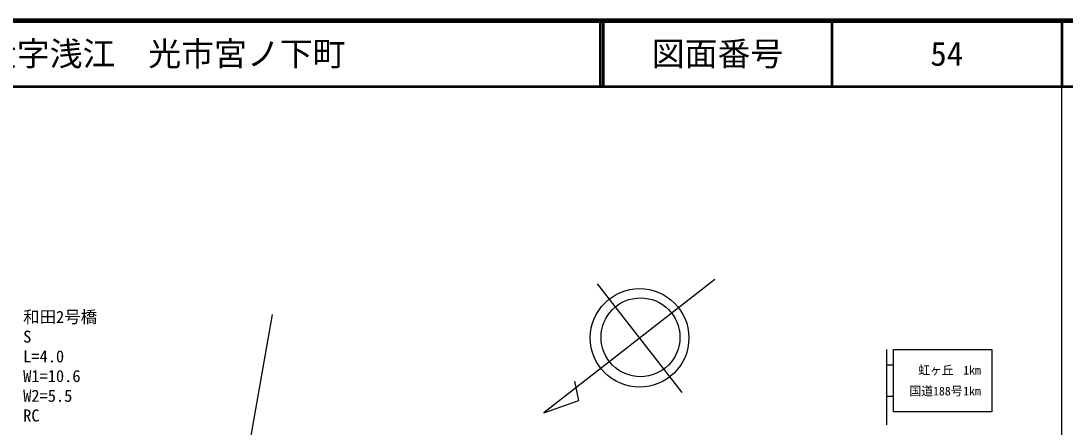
# Model space of a CAD drawing. Units: millimetres at full size, sheet at 1:1000; details may follow other scales. Extents: x 40000 to 680000, y 20000 to 380000.
# Drawn here: x 420640 to 579500, y 318178 to 380000 of the extents above; entities that cross this region are included whole.
import ezdxf
from ezdxf.enums import TextEntityAlignment as Align

# ---------------------------------------------------------------- set-up
doc = ezdxf.new("R2010")
doc.units = ezdxf.units.MM
doc.header["$LTSCALE"] = 1000
for name, color, linetype, lineweight in [('M-BMK-OTRS', 5, 'Continuous', 25), ('M-BMK-SRVR', 3, 'Continuous', 25), ('M-STR-HTXT', 7, 'Continuous', 13), ('M-STR-STRC', 7, 'Continuous', 25), ('M-TTL', 2, 'Continuous', 140), ('M-TTL-BAND', 7, 'Continuous', 25), ('M-TTL-LINE', 7, 'Continuous', 50)]:
    doc.layers.add(name, color=color, linetype=linetype, lineweight=lineweight)
doc.layers.add('M-TTL-TXT', color=7, linetype='Continuous')
doc.styles.add('ＭＳ ゴシック', font='')
doc.styles.get('ＭＳ ゴシック').set_extended_font_data('MS Gothic')

msp = doc.modelspace()

# ---------------------------------------------------------------- linework, layer by layer
at = {"layer": 'M-BMK-OTRS'}
msp.add_line((458887, 335325), (452980, 302051), dxfattribs=at)
at = {"layer": 'M-BMK-SRVR'}
for p, q in [((526230, 340635), (500178, 320331)), ((521247, 323440), (508338, 340003)), ((505525, 322209), (504938, 325152)), ((500178, 320331), (505525, 322209))]:
    msp.add_line(p, q, dxfattribs=at)
for centre, radius in [((514767, 331755), 7500), ((514897, 331845), 6000)]:
    msp.add_circle(centre, radius, dxfattribs=at)
at = {"layer": 'M-STR-STRC'}
for p, q in [((552339, 330007), (552339, 318507)), ((553339, 330007), (568339, 330007)), ((553339, 330007), (553339, 320507)), ((568339, 330007), (568339, 320507)), ((552339, 327632), (553339, 327632)), ((552339, 322882), (553339, 322882)), ((568339, 320507), (553339, 320507))]:
    msp.add_line(p, q, dxfattribs=at)
at = {"layer": 'M-TTL'}
msp.add_line((680000, 380000), (40000, 380000), dxfattribs=at)
at = {"layer": 'M-TTL-BAND'}
msp.add_line((579000, 20000), (579000, 370000), dxfattribs=at)
at = {"layer": 'M-TTL-LINE'}
for p, q in [((508747, 380000), (508747, 370000)), ((509247, 380000), (509247, 370000)), ((543997, 380000), (543997, 370000)), ((579000, 380000), (579000, 370000)), ((40000, 370000), (680000, 370000))]:
    msp.add_line(p, q, dxfattribs=at)

# ---------------------------------------------------------------- texts
at = {"layer": 'M-STR-HTXT', "style": 'ＭＳ ゴシック'}
for s, p in [('和田2号橋', (420986, 333481)), ('S', (420986, 330481)), ('L=4.0', (420986, 327481)), ('W1=10.6', (420986, 324481)), ('W2=5.5', (420986, 321481)), ('RC', (420986, 318481))]:
    msp.add_text(s, height=1833, dxfattribs=at).set_placement(p, align=Align.BOTTOM_LEFT)
at = {"layer": 'M-STR-STRC', "style": 'ＭＳ ゴシック'}
for s, p in [('虹ヶ丘', (559839, 326840)), ('1km', (565339, 326840)), ('国道188号', (559859, 323659)), ('1km', (565339, 323659))]:
    msp.add_text(s, height=1320, dxfattribs=at).set_placement(p, align=Align.MIDDLE_CENTER)
at = {"layer": 'M-TTL-TXT', "style": 'ＭＳ ゴシック'}
msp.add_text('光市大字浅江\u3000光市宮ノ下町', height=3666, dxfattribs=at).set_placement((405024, 375000), align=Align.MIDDLE_LEFT)
for s, p in [('図面番号', (526622, 375000)), ('54', (561497, 375000))]:
    msp.add_text(s, height=3666, dxfattribs=at).set_placement(p, align=Align.MIDDLE_CENTER)

doc.saveas('drawing.dxf')
